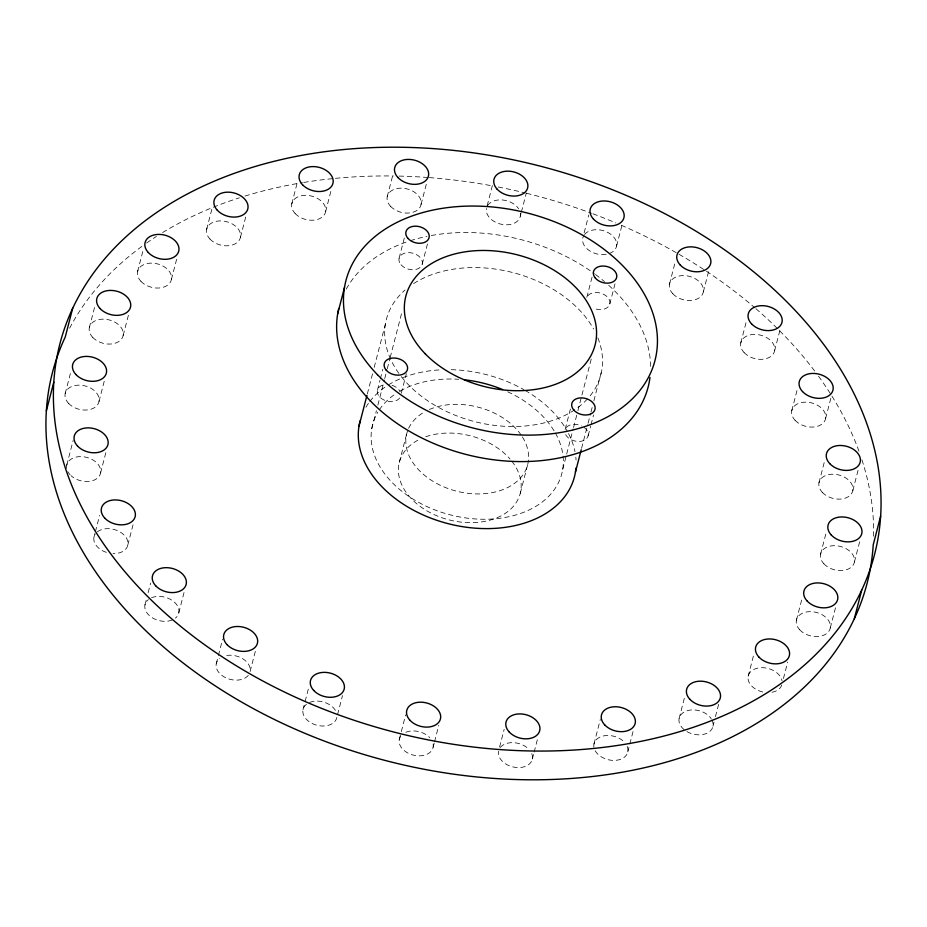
<?xml version="1.0" encoding="UTF-8"?>
<svg xmlns="http://www.w3.org/2000/svg" width="927" height="927" viewBox="0 0 927 927"><rect width="100%" height="100%" fill="white"/><g stroke="black" fill="none" stroke-linecap="round" stroke-linejoin="round"><path stroke-width="0.7" stroke-dasharray="4.63 3.48" d="M65.157 393.732L70.811 371.843M89.305 327.752L94.971 305.852M66.732 465.192L73.106 440.557M99.015 401.472L104.67 379.572M137.555 271.727L143.569 248.471M123.164 335.481L128.83 313.593M100.591 472.921L106.257 451.032M93.951 537.243L95.017 533.141M95.377 531.774L99.618 515.354M171.414 279.467L177.069 257.567M206.605 229.49L212.619 206.234M127.81 544.983L133.476 523.083M144.948 604.995L146.362 599.526M148.135 592.677L150.614 583.106M240.464 237.231L246.13 215.331M178.807 612.724L184.473 590.835M291.762 203.917L297.776 180.661M325.62 211.657L331.634 188.39M216.246 663.813L218.019 656.976M218.366 655.609L222.619 639.19M250.105 671.542L255.771 649.653M387.208 196.756L392.874 174.855M399.097 258.227L404.496 237.335M367.312 393.975L372.735 373.002M374.184 367.405L385.4 324.056M421.067 204.485L426.733 182.596M377.451 390.07L379.966 380.325M380.325 378.923L382.851 369.178M371.727 428.842L376.432 410.673M377.868 405.087L384.381 379.943M384.74 378.54L386.907 370.151M387.266 368.761L389.792 358.981M390.163 357.579L402.086 311.472M302.99 709.7L304.751 702.851M305.11 701.484L309.004 686.432M422.225 264.172L427.996 241.889M401.298 393.233L406.339 373.732M399.294 462.434L406.721 433.697M337.555 714.694L342.503 695.54M487.162 205.748L492.469 185.215M520.314 216.211L521.02 213.477M521.368 212.109L526.327 192.955M399.259 739.514L405.632 714.891M433.118 747.255L434.172 743.153M434.531 741.785L438.772 725.366M584.137 232.828L588.738 215.041M520.279 493.303L527.706 464.566M592.052 277.185L586.652 298.077A11.947 8.297 14.5 0 1 601.275 293.314A11.947 8.297 14.5 0 1 609.248 305.389A11.947 8.297 14.5 0 1 593.234 308.054M570.406 409.039L565.006 429.931A11.947 8.297 14.5 0 1 581.542 425.91M616.582 246.037L622.249 224.149M562.701 469.421L566.316 455.458M566.675 454.056L573.187 428.9M573.546 427.509L577.521 412.133M577.88 410.742L591.252 359.039M609.781 304.033L615.192 283.141M499.56 747.139L504.161 729.352M581.577 448.355L587.73 424.589M588.089 423.187L590.626 413.396M590.986 412.005L592.434 406.408M593.883 400.812L601.832 370.047M588.135 435.875L590.661 426.13M591.02 424.74L593.535 414.983M532.353 758.981L533.767 753.512M534.126 752.145L538.019 737.092M669.468 284.183L675.482 260.927M703.326 291.924L709.34 268.656M593.952 744.08L600.314 719.456M627.811 751.809L633.465 729.92M740.766 343.002L746.78 319.745M679.109 718.506L684.763 696.617M774.624 350.742L780.279 328.853M791.751 410.754L797.776 387.498M712.956 726.247L714.022 722.133M715.435 716.664L718.622 704.346M748.159 676.27L754.172 653.014M825.609 418.483L831.276 396.594M818.97 482.805L824.984 459.549M796.409 620.256L802.423 596.988M783.431 678.529L787.672 662.11M820.557 554.265L826.224 532.376M852.828 490.545L858.495 468.656M830.268 627.985L835.922 606.096M854.416 562.005L860.082 540.105M69.606 328.228A420.731 292.272 14.5 0 1 141.958 246.362M146.663 242.99A420.731 292.272 14.5 0 1 156.339 236.489M162.561 232.573A420.731 292.272 14.5 0 1 239.375 197.81M244.971 196.049A420.731 292.272 14.5 0 1 302.329 182.677M303.743 182.445A420.731 292.272 14.5 0 1 334.021 178.494M335.481 178.343A420.731 292.272 14.5 0 1 393.349 175.979M399.062 176.084A420.731 292.272 14.5 0 1 427.903 177.497M429.352 177.602A420.731 292.272 14.5 0 1 492.538 185.921M498.205 186.999A420.731 292.272 14.5 0 1 525.145 192.943M526.559 193.291A420.731 292.272 14.5 0 1 591.577 213.303M592.944 213.801A420.731 292.272 14.5 0 1 615.922 222.944M621.275 225.238A420.731 292.272 14.5 0 1 677.788 253.569M679.004 254.265A420.731 292.272 14.5 0 1 705.18 270.417M706.409 271.229A420.731 292.272 14.5 0 1 754.868 307.799M755.934 308.714A420.731 292.272 14.5 0 1 815.215 371.75M818.541 376.235A420.731 292.272 14.5 0 1 831.171 394.914M831.971 396.177A420.731 292.272 14.5 0 1 859.248 451.982M861.936 459.838A420.731 292.272 14.5 0 1 873.582 536.466M597.869 337.892A110.753 76.929 14.5 0 1 588.344 397.95M587.394 399.016A110.753 76.929 14.5 0 1 575.852 409.004M574.74 409.769A110.753 76.929 14.5 0 1 399.722 374.543M398.877 373.384A110.753 76.929 14.5 0 1 405.029 290.047M413.627 283.592A110.753 76.929 14.5 0 1 593.581 328.934M555.424 433.141A97.717 67.88 14.5 0 1 468.749 518.332A97.717 67.88 14.5 0 1 377.834 412.156M379.317 409.804A97.717 67.88 14.5 0 1 395.308 394.021M399.954 391.113A97.717 67.88 14.5 0 1 458.668 379.294M507.683 391.785A97.717 67.88 14.5 0 1 554.045 430.788M584.126 427.428A11.947 8.297 14.5 0 1 583.292 440.696A11.947 8.297 14.5 0 1 565.528 434.346M346.246 289.085A159.606 110.869 14.5 0 1 408.9 241.171M410.244 240.73A159.606 110.869 14.5 0 1 426.941 236.362M431.229 235.528A159.606 110.869 14.5 0 1 594.323 273.639M595.493 274.496A159.606 110.869 14.5 0 1 604.485 281.611M608.726 285.331A159.606 110.869 14.5 0 1 650.615 367.718M365.922 407.231A110.753 76.929 14.5 0 1 368.946 402.642M369.78 401.518A110.753 76.929 14.5 0 1 387.231 385.667M388.378 384.937A110.753 76.929 14.5 0 1 440.985 369.827M451.275 369.699A110.753 76.929 14.5 0 1 523.882 389.688M525.099 390.383A110.753 76.929 14.5 0 1 567.185 431.009M568.529 433.535A110.753 76.929 14.5 0 1 574.983 451.658M575.829 457.173A110.753 76.929 14.5 0 1 576.049 459.931M522.376 436.907A62.433 43.372 14.5 0 1 472.863 493.767A62.433 43.372 14.5 0 1 408.042 429.664M408.622 428.344A62.433 43.372 14.5 0 1 424.485 411.924M429.352 409.514A62.433 43.372 14.5 0 1 521.646 435.771M248.285 675.366A17.37 12.063 14.5 0 1 223.917 676.791A17.37 12.063 14.5 0 1 219.676 658.402M226.733 655.482A17.37 12.063 14.5 0 1 250.244 670.499M336.849 717.428A17.37 12.063 14.5 0 1 313.28 724.01A17.37 12.063 14.5 0 1 306.42 704.288M309.595 702.446A17.37 12.063 14.5 0 1 335.736 710.986M66.709 468.39A17.37 12.063 14.5 0 1 86.976 457.451A17.37 12.063 14.5 0 1 98.54 477.023A17.37 12.063 14.5 0 1 70.997 475.644M70.046 474.705A17.37 12.063 14.5 0 1 67.845 471.634M97.393 531.843A17.37 12.063 14.5 0 1 125.736 536.965A17.37 12.063 14.5 0 1 113.013 553.558M106.362 552.365A17.37 12.063 14.5 0 1 95.133 534.311M520.337 213.013A17.37 12.063 14.5 0 1 503.28 224.601A17.37 12.063 14.5 0 1 486.455 208.482M487.637 205.551A17.37 12.063 14.5 0 1 502.735 200A17.37 12.063 14.5 0 1 518.587 208.726M584.543 234.485A17.37 12.063 14.5 0 1 610.719 234.253A17.37 12.063 14.5 0 1 609.978 253.28M606.107 254.369A17.37 12.063 14.5 0 1 587.498 249.224A17.37 12.063 14.5 0 1 583.906 235.365M399.653 397.996A11.947 8.297 14.5 0 1 380.337 397.613A11.947 8.297 14.5 0 1 385.006 384.601M392.063 385.296A11.947 8.297 14.5 0 1 400.058 391.6M781.751 685.018A17.37 12.063 14.5 0 1 771.531 692.342M762.759 691.994A17.37 12.063 14.5 0 1 748.019 677.324A17.37 12.063 14.5 0 1 764.439 667.799A17.37 12.063 14.5 0 1 782.04 680.812M711.855 719.792A17.37 12.063 14.5 0 1 694.196 734.335A17.37 12.063 14.5 0 1 681.948 713.593A17.37 12.063 14.5 0 1 711.241 718.749M627.208 746.444A17.37 12.063 14.5 0 1 616.629 760.244A17.37 12.063 14.5 0 1 595.053 750.522M593.929 747.278A17.37 12.063 14.5 0 1 604.427 735.748A17.37 12.063 14.5 0 1 624.497 742.295M151.553 597.741A17.37 12.063 14.5 0 1 174.033 601.808A17.37 12.063 14.5 0 1 175.377 618.135M172.202 619.978A17.37 12.063 14.5 0 1 149.722 615.91A17.37 12.063 14.5 0 1 148.378 599.584M511.808 461.183A62.433 43.372 14.5 0 1 495.088 518.517A62.433 43.372 14.5 0 1 411.449 498.796A62.433 43.372 14.5 0 1 419.433 439.398M425.678 436.779A62.433 43.372 14.5 0 1 510.035 459.039M433.141 744.057A17.37 12.063 14.5 0 1 413.859 755.238A17.37 12.063 14.5 0 1 400.441 736.583M405.864 732.272A17.37 12.063 14.5 0 1 429.804 737.741M531.75 753.605A17.37 12.063 14.5 0 1 516.814 767.521A17.37 12.063 14.5 0 1 498.494 751.241M500.313 747.429A17.37 12.063 14.5 0 1 529.05 749.468M295.076 213.43A17.37 12.063 14.5 0 0 324.438 214.589A17.37 12.063 14.5 0 0 306.559 195.342A17.37 12.063 14.5 0 0 295.076 213.43M390.522 206.269A17.37 12.063 14.5 0 0 419.885 207.428A17.37 12.063 14.5 0 0 402.005 188.169A17.37 12.063 14.5 0 0 390.522 206.269M799.711 629.769A17.37 12.063 14.5 0 0 829.086 630.928A17.37 12.063 14.5 0 0 811.206 611.669A17.37 12.063 14.5 0 0 799.711 629.769M68.459 403.245A17.37 12.063 14.5 0 0 97.833 404.404A17.37 12.063 14.5 0 0 79.954 385.157A17.37 12.063 14.5 0 0 68.459 403.245M92.619 337.266A17.37 12.063 14.5 0 0 121.982 338.413A17.37 12.063 14.5 0 0 104.102 319.166A17.37 12.063 14.5 0 0 92.619 337.266M140.869 281.24A17.37 12.063 14.5 0 0 170.232 282.399A17.37 12.063 14.5 0 0 152.352 263.141A17.37 12.063 14.5 0 0 140.869 281.24M209.919 239.004A17.37 12.063 14.5 0 0 239.282 240.163A17.37 12.063 14.5 0 0 221.402 220.916A17.37 12.063 14.5 0 0 209.919 239.004M822.284 492.318A17.37 12.063 14.5 0 0 851.646 493.477A17.37 12.063 14.5 0 0 833.767 474.23A17.37 12.063 14.5 0 0 822.284 492.318M823.871 563.778A17.37 12.063 14.5 0 0 853.234 564.937A17.37 12.063 14.5 0 0 835.354 545.69A17.37 12.063 14.5 0 0 823.871 563.778M672.782 293.697A17.37 12.063 14.5 0 0 702.145 294.856A17.37 12.063 14.5 0 0 684.265 275.609A17.37 12.063 14.5 0 0 672.782 293.697M744.068 352.515A17.37 12.063 14.5 0 0 773.442 353.674A17.37 12.063 14.5 0 0 755.563 334.427A17.37 12.063 14.5 0 0 744.068 352.515M795.065 420.267A17.37 12.063 14.5 0 0 824.439 421.426A17.37 12.063 14.5 0 0 806.548 402.167A17.37 12.063 14.5 0 0 795.065 420.267M401.032 264.774A11.947 8.297 14.5 0 0 421.298 266.153A11.947 8.297 14.5 0 0 409.653 252.665A11.947 8.297 14.5 0 0 401.032 264.774"/><path stroke-width="1.39" d="M72.688 308.251L65.261 336.976A420.731 292.272 14.5 0 0 387.359 761.021A420.731 292.272 14.5 0 0 873.222 544.833L880.65 516.096M46.35 410.904L53.778 382.167M337.648 313.905L344.496 287.44M358.992 426.13L366.953 395.365M575.435 472.133L581.217 449.757M854.312 618.749L861.739 590.024A420.731 292.272 14.5 0 0 378.204 147.428A420.731 292.272 14.5 0 0 161.704 609.954A420.731 292.272 14.5 0 0 861.739 590.024M649.978 377.474A159.606 110.869 14.5 0 1 473.674 456.269A159.606 110.869 14.5 0 1 338.737 308.517M464.276 379.769A97.717 67.88 14.5 0 1 502.573 389.549M575.934 468.135A110.753 76.929 14.5 0 1 453.512 524.949A110.753 76.929 14.5 0 1 360.232 420.534M425.145 353.708A97.717 67.88 14.5 0 0 589.839 357.555A97.717 67.88 14.5 0 0 486.397 250.499A97.717 67.88 14.5 0 0 425.145 353.708M407.88 238.309A11.947 8.297 14.5 0 0 428.147 239.687A11.947 8.297 14.5 0 0 416.501 226.2A11.947 8.297 14.5 0 0 407.88 238.309M573.778 410.024A11.947 8.297 14.5 0 0 594.056 411.391A11.947 8.297 14.5 0 0 582.399 397.903A11.947 8.297 14.5 0 0 573.778 410.024M595.424 278.17A11.947 8.297 14.5 0 0 615.702 279.548A11.947 8.297 14.5 0 0 604.056 266.061A11.947 8.297 14.5 0 0 595.424 278.17M377.451 374.682A159.606 110.869 14.5 0 0 646.443 380.974A159.606 110.869 14.5 0 0 477.486 206.107A159.606 110.869 14.5 0 0 377.451 374.682M802.504 391.53A17.37 12.063 14.5 0 0 831.867 392.689A17.37 12.063 14.5 0 0 813.987 373.442A17.37 12.063 14.5 0 0 802.504 391.53M226.988 644.589A17.37 12.063 14.5 0 0 256.35 645.748A17.37 12.063 14.5 0 0 238.471 626.501A17.37 12.063 14.5 0 0 226.988 644.589M829.711 463.593A17.37 12.063 14.5 0 0 859.086 464.74A17.37 12.063 14.5 0 0 841.206 445.493A17.37 12.063 14.5 0 0 829.711 463.593M313.732 690.476A17.37 12.063 14.5 0 0 343.094 691.635A17.37 12.063 14.5 0 0 325.215 672.376A17.37 12.063 14.5 0 0 313.732 690.476M680.209 264.971A17.37 12.063 14.5 0 0 709.572 266.119A17.37 12.063 14.5 0 0 691.693 246.872A17.37 12.063 14.5 0 0 680.209 264.971M593.465 219.085A17.37 12.063 14.5 0 0 622.84 220.244A17.37 12.063 14.5 0 0 604.949 200.985A17.37 12.063 14.5 0 0 593.465 219.085M397.95 177.532A17.37 12.063 14.5 0 0 427.324 178.691A17.37 12.063 14.5 0 0 409.444 159.432A17.37 12.063 14.5 0 0 397.95 177.532M497.196 189.259A17.37 12.063 14.5 0 0 526.559 190.417A17.37 12.063 14.5 0 0 508.68 171.171A17.37 12.063 14.5 0 0 497.196 189.259M302.503 184.705A17.37 12.063 14.5 0 0 331.866 185.852A17.37 12.063 14.5 0 0 313.986 166.605A17.37 12.063 14.5 0 0 302.503 184.705M217.347 210.267A17.37 12.063 14.5 0 0 246.721 211.426A17.37 12.063 14.5 0 0 228.842 192.179A17.37 12.063 14.5 0 0 217.347 210.267M148.297 252.503A17.37 12.063 14.5 0 0 177.66 253.662A17.37 12.063 14.5 0 0 159.78 234.415A17.37 12.063 14.5 0 0 148.297 252.503M100.046 308.529A17.37 12.063 14.5 0 0 129.421 309.688A17.37 12.063 14.5 0 0 111.53 290.429A17.37 12.063 14.5 0 0 100.046 308.529M75.898 374.508A17.37 12.063 14.5 0 0 105.261 375.667A17.37 12.063 14.5 0 0 87.381 356.42A17.37 12.063 14.5 0 0 75.898 374.508M77.486 445.968A17.37 12.063 14.5 0 0 106.848 447.127A17.37 12.063 14.5 0 0 88.969 427.88A17.37 12.063 14.5 0 0 77.486 445.968M155.69 585.771A17.37 12.063 14.5 0 0 185.064 586.93A17.37 12.063 14.5 0 0 167.173 567.683A17.37 12.063 14.5 0 0 155.69 585.771M104.693 518.031A17.37 12.063 14.5 0 0 134.067 519.178A17.37 12.063 14.5 0 0 116.188 499.931A17.37 12.063 14.5 0 0 104.693 518.031M410.001 720.302A17.37 12.063 14.5 0 0 439.363 721.449A17.37 12.063 14.5 0 0 421.484 702.202A17.37 12.063 14.5 0 0 410.001 720.302M758.9 657.046A17.37 12.063 14.5 0 0 788.263 658.205A17.37 12.063 14.5 0 0 770.383 638.958A17.37 12.063 14.5 0 0 758.9 657.046M604.694 724.856A17.37 12.063 14.5 0 0 634.056 726.015A17.37 12.063 14.5 0 0 616.177 706.768A17.37 12.063 14.5 0 0 604.694 724.856M509.247 732.029A17.37 12.063 14.5 0 0 538.61 733.187A17.37 12.063 14.5 0 0 520.731 713.929A17.37 12.063 14.5 0 0 509.247 732.029M689.85 699.282A17.37 12.063 14.5 0 0 719.213 700.441A17.37 12.063 14.5 0 0 701.333 681.194A17.37 12.063 14.5 0 0 689.85 699.282M807.15 601.032A17.37 12.063 14.5 0 0 836.513 602.191A17.37 12.063 14.5 0 0 818.634 582.932A17.37 12.063 14.5 0 0 807.15 601.032M831.299 535.041A17.37 12.063 14.5 0 0 860.673 536.2A17.37 12.063 14.5 0 0 842.782 516.953A17.37 12.063 14.5 0 0 831.299 535.041M751.507 323.79A17.37 12.063 14.5 0 0 780.87 324.937A17.37 12.063 14.5 0 0 762.991 305.69A17.37 12.063 14.5 0 0 751.507 323.79M386.223 370.163A11.947 8.297 14.5 0 0 406.501 371.542A11.947 8.297 14.5 0 0 394.856 358.042A11.947 8.297 14.5 0 0 386.223 370.163"/></g></svg>
